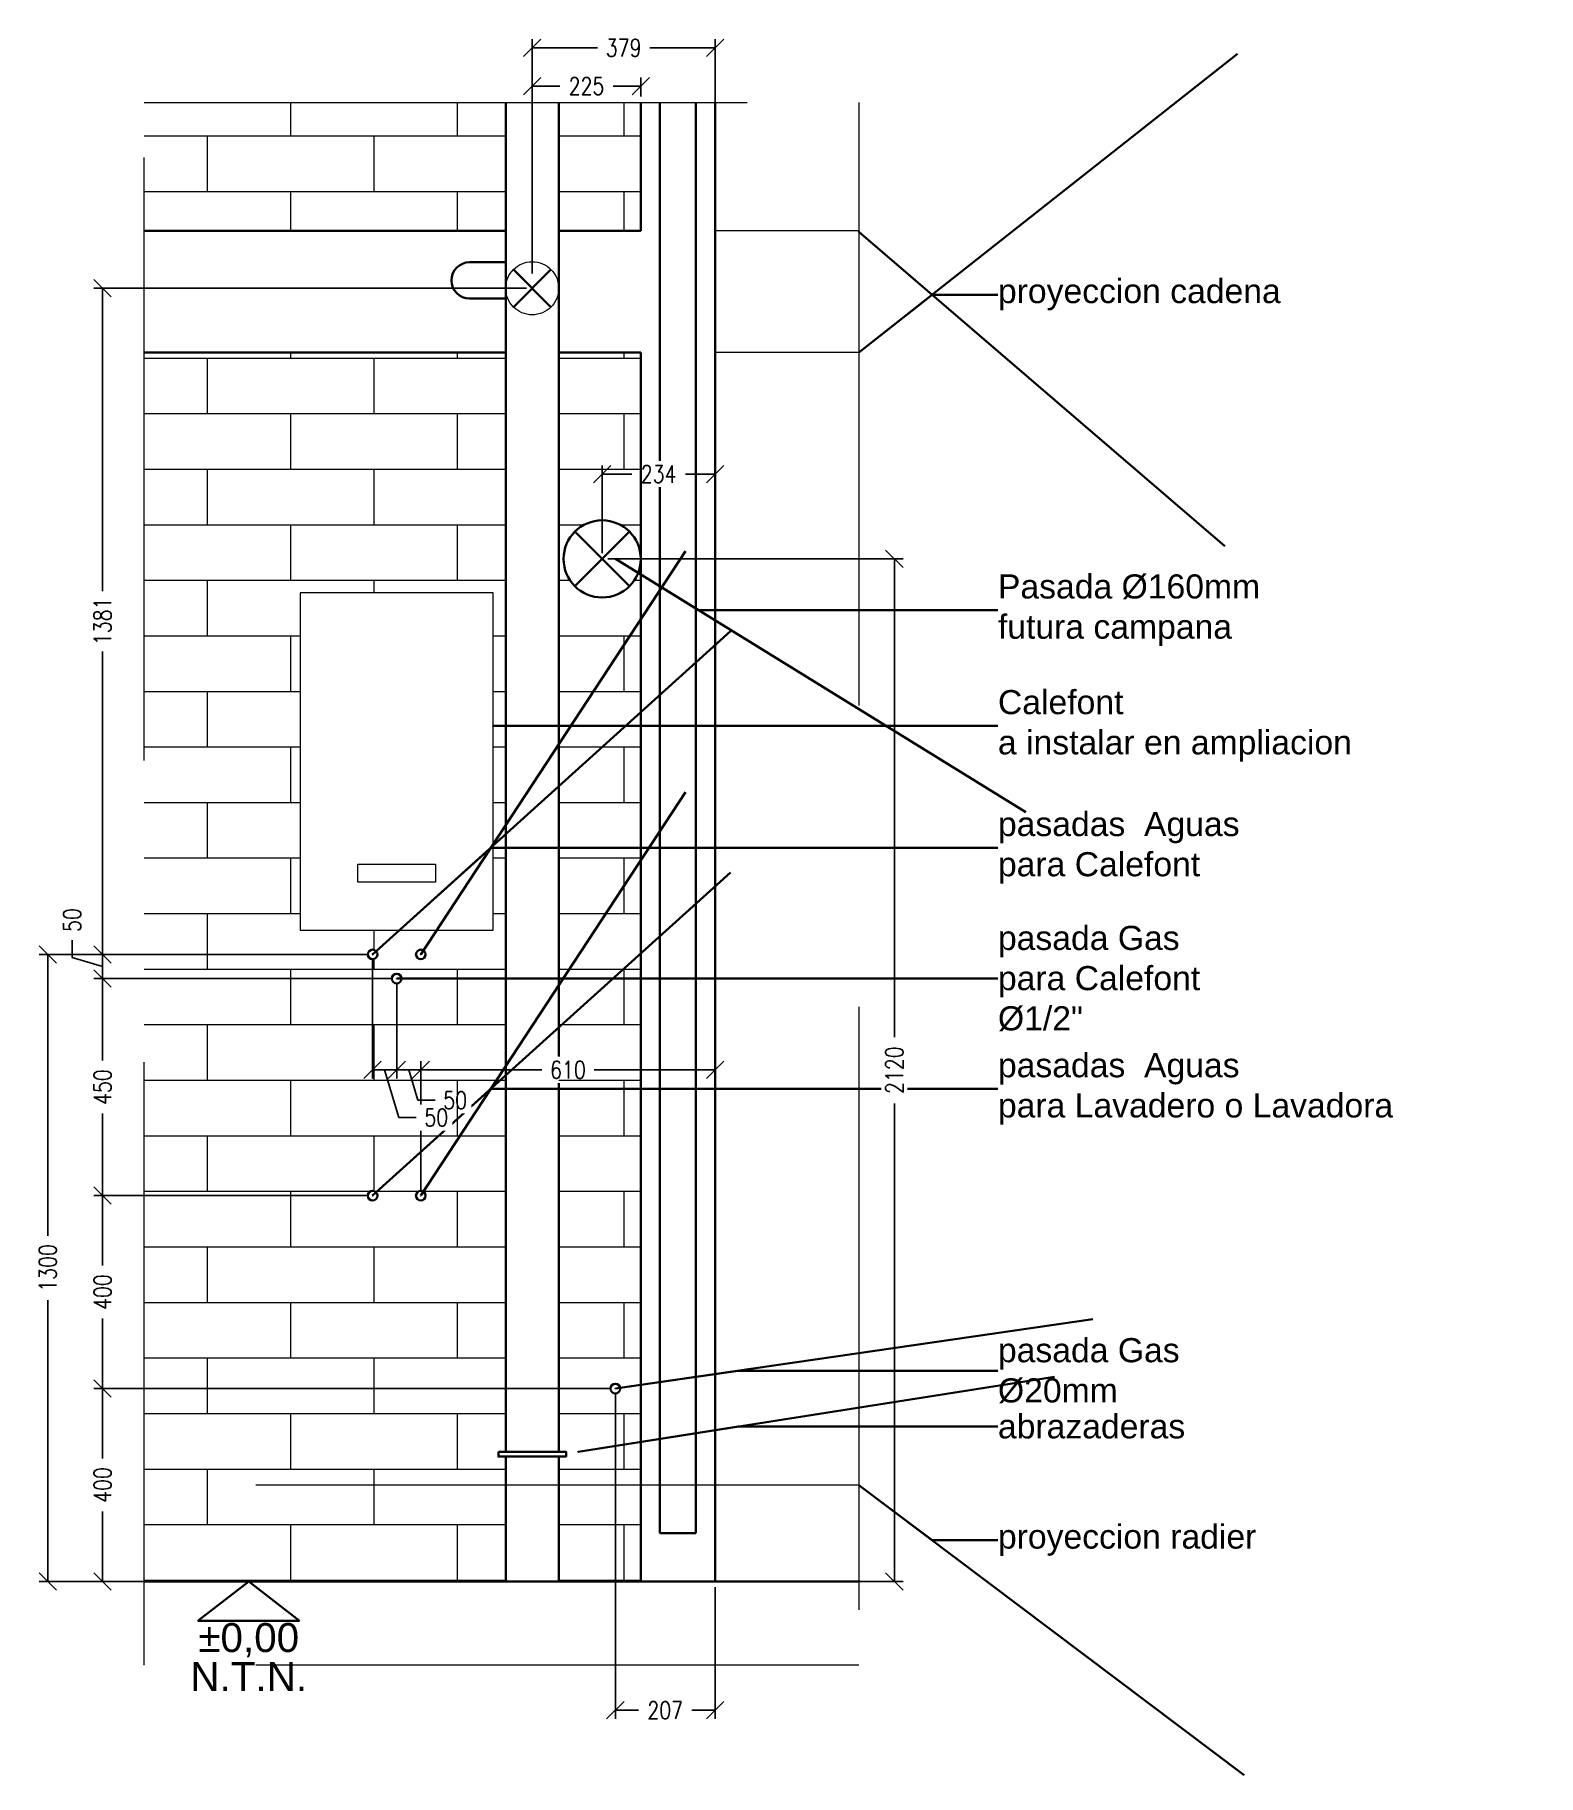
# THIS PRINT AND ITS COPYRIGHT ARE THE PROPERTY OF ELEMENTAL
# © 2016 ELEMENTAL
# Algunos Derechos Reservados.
# Model space of a CAD drawing. Header units: metres. Extents: x 72 to 223, y -23 to 139.
# Drawn here: x 171.844 to 174.961, y -22.745 to -19.138 of the extents above.
import ezdxf
from ezdxf.enums import TextEntityAlignment as Align

# ---------------------------------------------------------------- set-up
doc = ezdxf.new("R2010")
doc.units = ezdxf.units.M
doc.header["$LTSCALE"] = 5
doc.header["$MEASUREMENT"] = 0
doc.linetypes.add('HIDDEN', pattern=[0.375, 0.25, -0.125])
doc.layers.get('0').update_dxf_attribs({"color": 30})
for name, color, linetype, lineweight in [('A-ANNO-DIMS', 3, 'Continuous', 18), ('A-ANNO-NOTE', 7, 'Continuous', 35), ('A-ELEV-MBE1', 7, 'Continuous', 35), ('A-ELEV-PATT', 8, 'Continuous', 18), ('A-FLOR-OVHD', 3, 'HIDDEN', 18), ('A-WALL-FULL', 7, 'Continuous', 35), ('A-WALL-FULL-EXTR', 7, 'Continuous', 35)]:
    doc.layers.add(name, color=color, linetype=linetype, lineweight=lineweight)
doc.styles.add('E-ARIAL', font='arial.ttf')
doc.styles.add('E-ROMANS', font='romans.shx', dxfattribs={"width": 0.8})
doc.dimstyles.new('E-0020_TICK_18', dxfattribs={"dimscale": 0.001, "dimtxt": 36, "dimasz": 36, "dimexe": 18, "dimexo": 12, "dimgap": 18, "dimtad": 0, "dimdec": 0, "dimlfac": 1000, "dimzin": 0, "dimdsep": 46, "dimtxsty": 'E-ROMANS', "dimblk": 'OBLIQUE', "dimcen": 18, "dimclrd": 256, "dimclre": 256, "dimclrt": 256, "dimadec": 0, "dimazin": 0, "dimtfac": 1, "dimtdec": 0, "dimtmove": 1, "dimatfit": 3, "dimldrblk": 'OPEN90', "dimfxl": 1, "dimtfill": 1, "dimtolj": 1, "dimtzin": 0, "dimarcsym": 0})
doc.dimstyles.new('E-0200_TICK_12', dxfattribs={"dimscale": 0.001, "dimtxt": 240, "dimasz": 240, "dimexe": 120, "dimexo": 80, "dimgap": 120, "dimtad": 0, "dimzin": 0, "dimdsep": 46, "dimtxsty": 'E-ROMANS', "dimblk": 'OBLIQUE', "dimcen": 120, "dimclrd": 256, "dimclre": 256, "dimclrt": 256, "dimadec": 0, "dimazin": 0, "dimtfac": 1, "dimtmove": 1, "dimatfit": 3, "dimldrblk": 'OPEN90', "dimfxl": 1, "dimtfill": 1, "dimtolj": 1, "dimtzin": 0, "dimlwd": -1, "dimarcsym": 0})

# ---------------------------------------------------------------- blocks, each defined once
blk = doc.blocks.new('_Oblique')
at = {"color": 0, "linetype": 'ByBlock', "lineweight": -2}
blk.add_line((-0.5, -0.5), (0.5, 0.5), dxfattribs=at)
blk = doc.blocks.new('*D2127')
at = {"layer": 'A-ANNO-DIMS', "lineweight": -2, "transparency": 16777216}
for p, q in [((173.0354, -21.944), (171.9663, -21.944)), ((171.9843, -21.944), (171.9843, -22.089)), ((171.9843, -22.344), (171.9843, -22.199)), ((172.8081, -22.344), (171.9663, -22.344))]:
    blk.add_line(p, q, dxfattribs=at)
at = {"layer": 'A-ANNO-DIMS', "lineweight": -2, "transparency": 16777216, "xscale": 0.036, "yscale": 0.036, "zscale": 0.036}
for p, rotation in [((171.9843, -21.944), 90), ((171.9843, -22.344), 270)]:
    blk.add_blockref('_Oblique', p, dxfattribs=dict(at, rotation=rotation))
at = {"layer": 'A-ANNO-DIMS', "transparency": 16777216, "insert": (171.9843, -22.144), "char_height": 0.036, "attachment_point": 5, "rotation": 90, "style": 'E-ROMANS', "bg_fill": 3, "box_fill_scale": 1.25, "bg_fill_color": 256, "bg_fill_true_color": 13158600, "bg_fill_transparency": 0}
blk.add_mtext('\\A1;400', dxfattribs=at)
blk = doc.blocks.new('_Open90')
at = {"color": 0, "linetype": 'ByBlock', "lineweight": -2}
for p, q in [((0, 0), (-1, 0)), ((-0.5, 0.5), (0, 0)), ((0, 0), (-0.5, -0.5))]:
    blk.add_line(p, q, dxfattribs=at)
blk = doc.blocks.new('*D2128')
at = {"layer": 'A-ANNO-DIMS', "lineweight": -2, "transparency": 16777216}
for p, q in [((172.5321, -21.544), (171.9663, -21.544)), ((171.9843, -21.544), (171.9843, -21.689)), ((171.9843, -21.944), (171.9843, -21.799)), ((173.0354, -21.944), (171.9663, -21.944))]:
    blk.add_line(p, q, dxfattribs=at)
at = {"layer": 'A-ANNO-DIMS', "lineweight": -2, "transparency": 16777216, "xscale": 0.036, "yscale": 0.036, "zscale": 0.036}
for p, rotation in [((171.9843, -21.544), 90), ((171.9843, -21.944), 270)]:
    blk.add_blockref('_Oblique', p, dxfattribs=dict(at, rotation=rotation))
at = {"layer": 'A-ANNO-DIMS', "transparency": 16777216, "insert": (171.9843, -21.744), "char_height": 0.036, "attachment_point": 5, "rotation": 90, "style": 'E-ROMANS', "bg_fill": 3, "box_fill_scale": 1.25, "bg_fill_color": 256, "bg_fill_true_color": 13158600, "bg_fill_transparency": 0}
blk.add_mtext('\\A1;400', dxfattribs=at)
blk = doc.blocks.new('*D2129')
at = {"layer": 'A-ANNO-DIMS', "lineweight": -2, "transparency": 16777216}
for p, q in [((172.5821, -21.094), (171.9663, -21.094)), ((171.9843, -21.094), (171.9843, -21.264)), ((171.9843, -21.544), (171.9843, -21.374)), ((172.5321, -21.544), (171.9663, -21.544))]:
    blk.add_line(p, q, dxfattribs=at)
at = {"layer": 'A-ANNO-DIMS', "lineweight": -2, "transparency": 16777216, "xscale": 0.036, "yscale": 0.036, "zscale": 0.036}
for p, rotation in [((171.9843, -21.094), 90), ((171.9843, -21.544), 270)]:
    blk.add_blockref('_Oblique', p, dxfattribs=dict(at, rotation=rotation))
at = {"layer": 'A-ANNO-DIMS', "transparency": 16777216, "insert": (171.9843, -21.319), "char_height": 0.036, "attachment_point": 5, "rotation": 90, "style": 'E-ROMANS', "bg_fill": 3, "box_fill_scale": 1.25, "bg_fill_color": 256, "bg_fill_true_color": 13158600, "bg_fill_transparency": 0}
blk.add_mtext('\\A1;450', dxfattribs=at)
blk = doc.blocks.new('*D2130')
at = {"layer": 'A-ANNO-DIMS', "lineweight": -2, "transparency": 16777216}
for p, q in [((171.9213, -21.0501), (171.9213, -21.0141)), ((171.9843, -21.069), (171.9213, -21.0501)), ((172.5321, -21.044), (171.9663, -21.044)), ((171.9843, -21.094), (171.9843, -21.044)), ((172.5821, -21.094), (171.9663, -21.094))]:
    blk.add_line(p, q, dxfattribs=at)
at = {"layer": 'A-ANNO-DIMS', "lineweight": -2, "transparency": 16777216, "xscale": 0.036, "yscale": 0.036, "zscale": 0.036}
for p, rotation in [((171.9843, -21.044), 90), ((171.9843, -21.094), 270)]:
    blk.add_blockref('_Oblique', p, dxfattribs=dict(at, rotation=rotation))
at = {"layer": 'A-ANNO-DIMS', "transparency": 16777216, "insert": (171.9213, -20.9728), "char_height": 0.036, "attachment_point": 5, "rotation": 90, "style": 'E-ROMANS', "bg_fill": 3, "box_fill_scale": 1.25, "bg_fill_color": 256, "bg_fill_true_color": 13158600, "bg_fill_transparency": 0}
blk.add_mtext('\\A1;50', dxfattribs=at)
blk = doc.blocks.new('*D1721')
at = {"layer": 'A-ANNO-DIMS', "lineweight": -2, "transparency": 16777216}
for p, q in [((172.5321, -21.044), (171.8528, -21.044)), ((171.8708, -21.044), (171.8708, -21.6273)), ((171.8708, -22.344), (171.8708, -21.7607)), ((172.8331, -22.344), (171.8528, -22.344))]:
    blk.add_line(p, q, dxfattribs=at)
at = {"layer": 'A-ANNO-DIMS', "lineweight": -2, "transparency": 16777216, "xscale": 0.036, "yscale": 0.036, "zscale": 0.036}
for p, rotation in [((171.8708, -21.044), 90), ((171.8708, -22.344), 270)]:
    blk.add_blockref('_Oblique', p, dxfattribs=dict(at, rotation=rotation))
at = {"layer": 'A-ANNO-DIMS', "transparency": 16777216, "insert": (171.8708, -21.694), "char_height": 0.036, "attachment_point": 5, "rotation": 90, "style": 'E-ROMANS', "bg_fill": 3, "box_fill_scale": 1.25, "bg_fill_color": 256, "bg_fill_true_color": 13158600, "bg_fill_transparency": 0}
blk.add_mtext('\\A1;1300', dxfattribs=at)
blk = doc.blocks.new('*D1722')
at = {"layer": 'A-ANNO-DIMS', "lineweight": -2, "transparency": 16777216}
for p, q in [((173.0474, -21.956), (173.0474, -22.6288)), ((173.2541, -22.356), (173.2541, -22.6288)), ((173.0474, -22.6108), (173.0957, -22.6108)), ((173.2541, -22.6108), (173.2058, -22.6108))]:
    blk.add_line(p, q, dxfattribs=at)
at = {"layer": 'A-ANNO-DIMS', "lineweight": -2, "transparency": 16777216, "xscale": 0.036, "yscale": 0.036, "zscale": 0.036, "rotation": 180}
blk.add_blockref('_Oblique', (173.0474, -22.6108), dxfattribs=at)
at = {"layer": 'A-ANNO-DIMS', "lineweight": -2, "transparency": 16777216, "xscale": 0.036, "yscale": 0.036, "zscale": 0.036}
blk.add_blockref('_Oblique', (173.2541, -22.6108), dxfattribs=at)
at = {"layer": 'A-ANNO-DIMS', "transparency": 16777216, "insert": (173.1508, -22.6108), "char_height": 0.036, "attachment_point": 5, "style": 'E-ROMANS', "bg_fill": 3, "box_fill_scale": 1.25, "bg_fill_color": 256, "bg_fill_true_color": 13158600, "bg_fill_transparency": 0}
blk.add_mtext('\\A1;207', dxfattribs=at)
blk = doc.blocks.new('*D2131')
at = {"layer": 'A-ANNO-DIMS', "lineweight": -2, "transparency": 16777216}
for p, q in [((172.6441, -21.532), (172.6441, -21.2652)), ((172.6441, -21.2832), (172.8948, -21.2832)), ((173.2541, -21.2832), (173.0035, -21.2832)), ((173.2541, -22.332), (173.2541, -21.2652))]:
    blk.add_line(p, q, dxfattribs=at)
at = {"layer": 'A-ANNO-DIMS', "lineweight": -2, "transparency": 16777216, "xscale": 0.036, "yscale": 0.036, "zscale": 0.036, "rotation": 180}
blk.add_blockref('_Oblique', (172.6441, -21.2832), dxfattribs=at)
at = {"layer": 'A-ANNO-DIMS', "lineweight": -2, "transparency": 16777216, "xscale": 0.036, "yscale": 0.036, "zscale": 0.036}
blk.add_blockref('_Oblique', (173.2541, -21.2832), dxfattribs=at)
at = {"layer": 'A-ANNO-DIMS', "transparency": 16777216, "insert": (172.9491, -21.2832), "char_height": 0.036, "attachment_point": 5, "style": 'E-ROMANS', "bg_fill": 3, "box_fill_scale": 1.25, "bg_fill_color": 256, "bg_fill_true_color": 13158600, "bg_fill_transparency": 0}
blk.add_mtext('\\A1;610', dxfattribs=at)
blk = doc.blocks.new('*D2132')
at = {"layer": 'A-ANNO-DIMS', "lineweight": -2, "transparency": 16777216}
for p, q in [((172.5941, -21.106), (172.5941, -21.3012)), ((172.6441, -21.2832), (172.5941, -21.2832)), ((172.6191, -21.2832), (172.638, -21.3462)), ((172.6441, -21.532), (172.6441, -21.2652)), ((172.638, -21.3462), (172.674, -21.3462))]:
    blk.add_line(p, q, dxfattribs=at)
at = {"layer": 'A-ANNO-DIMS', "lineweight": -2, "transparency": 16777216, "xscale": 0.036, "yscale": 0.036, "zscale": 0.036, "rotation": 180}
blk.add_blockref('_Oblique', (172.5941, -21.2832), dxfattribs=at)
at = {"layer": 'A-ANNO-DIMS', "lineweight": -2, "transparency": 16777216, "xscale": 0.036, "yscale": 0.036, "zscale": 0.036}
blk.add_blockref('_Oblique', (172.6441, -21.2832), dxfattribs=at)
at = {"layer": 'A-ANNO-DIMS', "transparency": 16777216, "insert": (172.7153, -21.3462), "char_height": 0.036, "attachment_point": 5, "style": 'E-ROMANS', "bg_fill": 3, "box_fill_scale": 1.25, "bg_fill_color": 256, "bg_fill_true_color": 13158600, "bg_fill_transparency": 0}
blk.add_mtext('\\A1;50', dxfattribs=at)
blk = doc.blocks.new('*D1723')
at = {"layer": 'A-ANNO-DIMS', "lineweight": -2, "transparency": 16777216}
for p, q in [((172.5441, -21.056), (172.5441, -21.3012)), ((172.5941, -21.106), (172.5941, -21.3012)), ((172.5941, -21.2832), (172.5441, -21.2832)), ((172.5691, -21.2832), (172.5988, -21.3822)), ((172.5988, -21.3822), (172.6348, -21.3822))]:
    blk.add_line(p, q, dxfattribs=at)
at = {"layer": 'A-ANNO-DIMS', "lineweight": -2, "transparency": 16777216, "xscale": 0.036, "yscale": 0.036, "zscale": 0.036, "rotation": 180}
blk.add_blockref('_Oblique', (172.5441, -21.2832), dxfattribs=at)
at = {"layer": 'A-ANNO-DIMS', "lineweight": -2, "transparency": 16777216, "xscale": 0.036, "yscale": 0.036, "zscale": 0.036}
blk.add_blockref('_Oblique', (172.5941, -21.2832), dxfattribs=at)
at = {"layer": 'A-ANNO-DIMS', "transparency": 16777216, "insert": (172.6761, -21.3822), "char_height": 0.036, "attachment_point": 5, "style": 'E-ROMANS', "bg_fill": 3, "box_fill_scale": 1.25, "bg_fill_color": 256, "bg_fill_true_color": 13158600, "bg_fill_transparency": 0}
blk.add_mtext('\\A1;50', dxfattribs=at)
blk = doc.blocks.new('*D2133')
at = {"layer": 'A-ANNO-DIMS', "lineweight": -2, "transparency": 16777216}
for p, q in [((173.0201, -20.212), (173.0201, -20.0301)), ((173.0201, -20.0481), (173.0814, -20.0481)), ((173.2541, -20.0481), (173.1928, -20.0481)), ((173.2541, -20.212), (173.2541, -20.0301))]:
    blk.add_line(p, q, dxfattribs=at)
at = {"layer": 'A-ANNO-DIMS', "lineweight": -2, "transparency": 16777216, "xscale": 0.036, "yscale": 0.036, "zscale": 0.036, "rotation": 180}
blk.add_blockref('_Oblique', (173.0201, -20.0481), dxfattribs=at)
at = {"layer": 'A-ANNO-DIMS', "lineweight": -2, "transparency": 16777216, "xscale": 0.036, "yscale": 0.036, "zscale": 0.036}
blk.add_blockref('_Oblique', (173.2541, -20.0481), dxfattribs=at)
at = {"layer": 'A-ANNO-DIMS', "transparency": 16777216, "insert": (173.1371, -20.0481), "char_height": 0.036, "attachment_point": 5, "style": 'E-ROMANS', "bg_fill": 3, "box_fill_scale": 1.25, "bg_fill_color": 256, "bg_fill_true_color": 13158600, "bg_fill_transparency": 0}
blk.add_mtext('\\A1;234', dxfattribs=at)
blk = doc.blocks.new('*D2134')
at = {"layer": 'A-ANNO-DIMS', "lineweight": -2, "transparency": 16777216}
for p, q in [((173.0321, -20.224), (173.6438, -20.224)), ((173.6258, -20.224), (173.6258, -21.2153)), ((173.6258, -22.344), (173.6258, -21.3528)), ((173.0321, -22.344), (173.6438, -22.344))]:
    blk.add_line(p, q, dxfattribs=at)
at = {"layer": 'A-ANNO-DIMS', "lineweight": -2, "transparency": 16777216, "xscale": 0.036, "yscale": 0.036, "zscale": 0.036}
for p, rotation in [((173.6258, -20.224), 90), ((173.6258, -22.344), 270)]:
    blk.add_blockref('_Oblique', p, dxfattribs=dict(at, rotation=rotation))
at = {"layer": 'A-ANNO-DIMS', "transparency": 16777216, "insert": (173.6258, -21.284), "char_height": 0.036, "attachment_point": 5, "rotation": 90, "style": 'E-ROMANS', "bg_fill": 3, "box_fill_scale": 1.25, "bg_fill_color": 256, "bg_fill_true_color": 13158600, "bg_fill_transparency": 0}
blk.add_mtext('\\A1;2120', dxfattribs=at)
blk = doc.blocks.new('TAG-LEVEL-CO')
for points in [[(0.352, 0.272), (-0.352, 0.272)], [(0.352, 0.272), (0, 0), (-0.352, 0.272)]]:
    blk.add_lwpolyline(points)
at = {"style": 'E-ARIAL'}
for tag, p in [('N.P.T.', (0, 0.486)), ('%%P0,00', (0, 0.262))]:
    blk.add_attdef(tag, text='', height=0.2, dxfattribs=at).set_placement(p, align=Align.BOTTOM_CENTER)
blk = doc.blocks.new('*D1737')
at = {"layer": 'A-ANNO-DIMS', "lineweight": -2, "transparency": 16777216}
for p, q in [((172.8751, -19.632), (172.8751, -19.1465)), ((173.2541, -19.632), (173.2541, -19.1465)), ((172.8751, -19.1645), (173.0103, -19.1645)), ((173.2541, -19.1645), (173.119, -19.1645))]:
    blk.add_line(p, q, dxfattribs=at)
at = {"layer": 'A-ANNO-DIMS', "lineweight": -2, "transparency": 16777216, "xscale": 0.036, "yscale": 0.036, "zscale": 0.036, "rotation": 180}
blk.add_blockref('_Oblique', (172.8751, -19.1645), dxfattribs=at)
at = {"layer": 'A-ANNO-DIMS', "lineweight": -2, "transparency": 16777216, "xscale": 0.036, "yscale": 0.036, "zscale": 0.036}
blk.add_blockref('_Oblique', (173.2541, -19.1645), dxfattribs=at)
at = {"layer": 'A-ANNO-DIMS', "transparency": 16777216, "insert": (173.0646, -19.1645), "char_height": 0.036, "attachment_point": 5, "style": 'E-ROMANS', "bg_fill": 3, "box_fill_scale": 1.25, "bg_fill_color": 256, "bg_fill_true_color": 13158600, "bg_fill_transparency": 0}
blk.add_mtext('\\A1;379', dxfattribs=at)
blk = doc.blocks.new('*D2135')
at = {"layer": 'A-ANNO-DIMS', "lineweight": -2, "transparency": 16777216}
for p, q in [((172.8751, -19.5045), (172.8751, -19.2259)), ((173.1001, -19.2657), (173.1001, -19.2259)), ((172.8751, -19.2439), (172.9326, -19.2439)), ((173.1001, -19.2439), (173.0427, -19.2439))]:
    blk.add_line(p, q, dxfattribs=at)
at = {"layer": 'A-ANNO-DIMS', "lineweight": -2, "transparency": 16777216, "xscale": 0.036, "yscale": 0.036, "zscale": 0.036, "rotation": 180}
blk.add_blockref('_Oblique', (172.8751, -19.2439), dxfattribs=at)
at = {"layer": 'A-ANNO-DIMS', "lineweight": -2, "transparency": 16777216, "xscale": 0.036, "yscale": 0.036, "zscale": 0.036}
blk.add_blockref('_Oblique', (173.1001, -19.2439), dxfattribs=at)
at = {"layer": 'A-ANNO-DIMS', "transparency": 16777216, "insert": (172.9876, -19.2439), "char_height": 0.036, "attachment_point": 5, "style": 'E-ROMANS', "bg_fill": 3, "box_fill_scale": 1.25, "bg_fill_color": 256, "bg_fill_true_color": 13158600, "bg_fill_transparency": 0}
blk.add_mtext('\\A1;225', dxfattribs=at)
blk = doc.blocks.new('*D2136')
at = {"layer": 'A-ANNO-DIMS', "lineweight": -2, "transparency": 16777216}
for p, q in [((172.8631, -19.663), (171.9663, -19.663)), ((171.9843, -19.663), (171.9843, -20.2909)), ((171.9843, -21.044), (171.9843, -20.4161)), ((171.9723, -21.044), (171.9663, -21.044))]:
    blk.add_line(p, q, dxfattribs=at)
at = {"layer": 'A-ANNO-DIMS', "lineweight": -2, "transparency": 16777216, "xscale": 0.036, "yscale": 0.036, "zscale": 0.036}
for p, rotation in [((171.9843, -19.663), 90), ((171.9843, -21.044), 270)]:
    blk.add_blockref('_Oblique', p, dxfattribs=dict(at, rotation=rotation))
at = {"layer": 'A-ANNO-DIMS', "transparency": 16777216, "insert": (171.9843, -20.3535), "char_height": 0.036, "attachment_point": 5, "rotation": 90, "style": 'E-ROMANS', "bg_fill": 3, "box_fill_scale": 1.25, "bg_fill_color": 256, "bg_fill_true_color": 13158600, "bg_fill_transparency": 0}
blk.add_mtext('\\A1;1381', dxfattribs=at)

msp = doc.modelspace()

# ---------------------------------------------------------------- linework, layer by layer
at = {"layer": 'A-ELEV-MBE1'}
for p, q in [((172.8201, -19.2777), (172.8201, -22.0749)), ((172.9301, -19.2777), (172.9301, -22.0749)), ((173.1001, -19.2777), (173.1001, -19.544)), ((173.1396, -19.2777), (173.1396, -22.244)), ((173.2146, -19.2777), (173.2146, -22.244)), ((173.2541, -19.2777), (173.2541, -22.344)), ((172.7453, -19.609), (172.8201, -19.609)), ((172.7453, -19.684), (172.8201, -19.684)), ((172.8201, -22.0849), (172.8201, -22.344)), ((172.9301, -22.0849), (172.9301, -22.344))]:
    msp.add_line(p, q, dxfattribs=at)
for points in [[(172.0704, -19.544), (172.8201, -19.544)], [(172.8201, -19.796), (172.0704, -19.796)], [(173.1001, -19.796), (172.9301, -19.796)], [(173.0767, -20.2806), (172.9636, -20.1675)], [(173.0767, -20.1675), (172.9636, -20.2806)], [(172.8051, -22.0749), (172.9451, -22.0749), (172.9451, -22.0849), (172.8051, -22.0849), (172.8051, -22.0749)], [(173.2146, -22.244), (173.1396, -22.244)]]:
    msp.add_lwpolyline(points, dxfattribs=at)
msp.add_arc((172.7453, -19.6465), 0.0375, 90, 270, dxfattribs=at)
at = {"layer": 'A-FLOR-OVHD'}
for points in [[(172.0704, -19.2777), (173.5521, -19.2777), (173.5521, -22.5171), (172.0704, -22.5171)], [(172.5136, -20.8569), (172.6746, -20.8569), (172.6746, -20.894), (172.5136, -20.894)]]:
    msp.add_lwpolyline(points, close=True, dxfattribs=at)
for points in [[(173.5521, -19.544), (173.2541, -19.544)], [(173.5521, -19.796), (173.2541, -19.796)], [(172.3941, -20.994), (172.7941, -20.994), (172.7941, -20.294), (172.3941, -20.294), (172.3941, -20.994)], [(173.5521, -22.144), (172.0704, -22.144)]]:
    msp.add_lwpolyline(points, dxfattribs=at)
at = {"layer": 'A-WALL-FULL'}
msp.add_lwpolyline([(173.5521, -22.344), (172.0704, -22.344)], dxfattribs=at)
msp.add_circle((173.0201, -20.224), 0.08, dxfattribs=at)
at = {"layer": 'A-WALL-FULL-EXTR'}
for centre in [(172.5441, -21.044), (172.6441, -21.044), (172.5941, -21.094), (172.5441, -21.544), (172.6441, -21.544), (173.0474, -21.944)]:
    msp.add_circle(centre, 0.01, dxfattribs=at)

# ---------------------------------------------------------------- texts
at = {"layer": 'A-ANNO-NOTE', "char_height": 0.05, "attachment_point": 4, "style": 'E-ARIAL'}
for s, insert in [('proyeccion cadena', (173.8406, -19.6763)), ('Pasada %%C160mm\\Pfutura campana', (173.8406, -20.3303)), ('Calefont\\Pa instalar en ampliacion', (173.8406, -20.5701)), ('pasadas  Aguas \\Ppara Calefont', (173.8406, -20.8228)), ('pasada Gas\\Ppara Calefont\\P%%C1/2"', (173.8406, -21.094)), ('pasadas  Aguas \\Ppara Lavadero o Lavadora', (173.8406, -21.3228)), ('pasada Gas\\P%%C20mm', (173.8406, -21.907)), ('abrazaderas', (173.8406, -22.0226)), ('proyeccion radier', (173.8406, -22.2583))]:
    msp.add_mtext(s, dxfattribs=dict(at, insert=insert))

# ---------------------------------------------------------------- leaders
at = {"layer": 'A-ANNO-NOTE'}
for points in [[(173.5521, -19.796), (173.7039, -19.6763), (173.8406, -19.6763)], [(172.6441, -21.044), (172.7892, -20.8228), (173.8406, -20.8227)], [(172.7941, -20.5701), (173.1352, -20.5701), (173.8406, -20.57)], [(172.6441, -21.544), (172.7892, -21.3228), (173.8406, -21.3227)]]:
    msp.add_leader(points, dimstyle='E-0200_TICK_12', override={"dimasz": 0.2, "dimtad": 0, "dimldrblk": 'Open90'}, dxfattribs=at)
at = {"layer": 'A-ANNO-NOTE', "annotation_type": 0, "has_hookline": 1, "hookline_direction": 0}
for points in [[(173.0474, -20.224), (173.2196, -20.3303), (173.8406, -20.3303)], [(172.5441, -21.044), (172.7892, -20.8228), (173.8406, -20.8227)], [(172.5441, -21.544), (172.7892, -21.3228), (173.8406, -21.3227)], [(172.5941, -21.0941), (172.7892, -21.094), (173.8406, -21.0939)], [(173.0474, -21.944), (173.3022, -21.907), (173.8406, -21.907)], [(172.9701, -22.0749), (173.3022, -22.0226), (173.8406, -22.0225)]]:
    msp.add_leader(points, dimstyle='E-0200_TICK_12', override={"dimasz": 0.2, "dimtad": 0, "dimldrblk": 'Open90'}, dxfattribs=at)

# ---------------------------------------------------------------- next in the draw order: dimensions: what is measured, and where the dimension line sits
at = {"layer": 'A-ANNO-DIMS'}
dim = msp.add_linear_dim(base=(173.2541, -20.0481), p1=(173.0201, -20.224), p2=(173.2541, -20.224), dimstyle='E-0020_TICK_18', dxfattribs=at)
dim.commit()
dim.dimension.update_dxf_attribs({"geometry": '*D2133', "text_midpoint": (173.1371, -20.0481)})
dim = msp.add_linear_dim(base=(171.9843, -21.944), p1=(172.8201, -22.344), p2=(173.0474, -21.944), angle=90, dimstyle='E-0020_TICK_18', dxfattribs=at)
dim.commit()
dim.dimension.update_dxf_attribs({"geometry": '*D2127', "text_midpoint": (171.9843, -22.144)})

# ---------------------------------------------------------------- next in the draw order: dimensions: what is measured, and where the dimension line sits
dim = msp.add_linear_dim(base=(171.9843, -21.544), p1=(173.0474, -21.944), p2=(172.5441, -21.544), angle=90, dimstyle='E-0020_TICK_18', dxfattribs=at)
dim.commit()
dim.dimension.update_dxf_attribs({"geometry": '*D2128', "text_midpoint": (171.9843, -21.744)})

# ---------------------------------------------------------------- next in the draw order: dimensions: what is measured, and where the dimension line sits
dim = msp.add_linear_dim(base=(171.9843, -21.094), p1=(172.5441, -21.544), p2=(172.5941, -21.094), angle=90, dimstyle='E-0020_TICK_18', dxfattribs=at)
dim.commit()
dim.dimension.update_dxf_attribs({"geometry": '*D2129', "text_midpoint": (171.9843, -21.319)})
dim = msp.add_linear_dim(base=(173.2541, -22.6108), p1=(173.0474, -21.944), p2=(173.2541, -22.344), dimstyle='E-0020_TICK_18', dxfattribs=at)
dim.commit()
dim.dimension.update_dxf_attribs({"geometry": '*D1722', "text_midpoint": (173.1508, -22.6108)})

# ---------------------------------------------------------------- next in the draw order: dimensions: what is measured, and where the dimension line sits
dim = msp.add_linear_dim(base=(171.9843, -21.044), p1=(172.5941, -21.094), p2=(172.5441, -21.044), angle=90, dimstyle='E-0020_TICK_18', dxfattribs=at)
dim.commit()
dim.dimension.update_dxf_attribs({"geometry": '*D2130', "text_midpoint": (171.9213, -20.9961)})

# ---------------------------------------------------------------- next in the draw order: dimensions: what is measured, and where the dimension line sits
dim = msp.add_linear_dim(base=(171.8708, -21.044), p1=(172.8451, -22.344), p2=(172.5441, -21.044), angle=90, dimstyle='E-0020_TICK_18', dxfattribs=at)
dim.commit()
dim.dimension.update_dxf_attribs({"geometry": '*D1721', "text_midpoint": (171.8708, -21.694)})

# ---------------------------------------------------------------- next in the draw order: block references
at = {"layer": 'A-ANNO-NOTE'}
ref = msp.add_blockref('TAG-LEVEL-CO', (172.2873, -22.344), dxfattribs=dict(at, xscale=-0.3000000000000114, yscale=0.3000000000000114, zscale=0.3, rotation=180))
ref.add_attrib('%%P0,00', '%%P0,00', dxfattribs={"layer": '0', "height": 0.06, "style": 'E-ARIAL'}).set_placement((172.2873, -22.5081), align=Align.BOTTOM_CENTER)
ref.add_attrib('N.P.T.', 'N.T.N.', dxfattribs={"layer": '0', "height": 0.06, "style": 'E-ARIAL'}).set_placement((172.2873, -22.589), align=Align.BOTTOM_CENTER)

# ---------------------------------------------------------------- next in the draw order: dimensions: what is measured, and where the dimension line sits
at = {"layer": 'A-ANNO-DIMS'}
dim = msp.add_linear_dim(base=(172.6441, -21.2832), p1=(173.2541, -22.344), p2=(172.6441, -21.544), dimstyle='E-0020_TICK_18', dxfattribs=at)
dim.commit()
dim.dimension.update_dxf_attribs({"geometry": '*D2131', "text_midpoint": (172.9491, -21.2832)})

# ---------------------------------------------------------------- next in the draw order: dimensions: what is measured, and where the dimension line sits
dim = msp.add_linear_dim(base=(173.6258, -22.344), p1=(173.0201, -20.224), p2=(173.0201, -22.344), angle=90, dimstyle='E-0020_TICK_18', dxfattribs=at)
dim.commit()
dim.dimension.update_dxf_attribs({"geometry": '*D2134', "text_midpoint": (173.6258, -21.284)})
dim = msp.add_linear_dim(base=(172.5941, -21.2832), p1=(172.6441, -21.544), p2=(172.5941, -21.094), dimstyle='E-0020_TICK_18', dxfattribs=at)
dim.commit()
dim.dimension.update_dxf_attribs({"geometry": '*D2132', "text_midpoint": (172.692, -21.3462)})

# ---------------------------------------------------------------- next in the draw order: linework, layer by layer
at = {"layer": 'A-ELEV-MBE1'}
msp.add_line((173.1001, -19.796), (173.1001, -22.344), dxfattribs=at)

# ---------------------------------------------------------------- next in the draw order: dimensions: what is measured, and where the dimension line sits
at = {"layer": 'A-ANNO-DIMS'}
dim = msp.add_linear_dim(base=(172.5441, -21.2832), p1=(172.5941, -21.094), p2=(172.5441, -21.044), dimstyle='E-0020_TICK_18', dxfattribs=at)
dim.commit()
dim.dimension.update_dxf_attribs({"geometry": '*D1723', "text_midpoint": (172.6528, -21.3822)})

# ---------------------------------------------------------------- next in the draw order: leaders
at = {"layer": 'A-ANNO-NOTE', "annotation_type": 0, "has_hookline": 1, "hookline_direction": 0}
msp.add_leader([(173.5521, -19.546), (173.7039, -19.6763), (173.8406, -19.6762)], dimstyle='E-0200_TICK_12', override={"dimasz": 0.2, "dimtad": 0, "dimldrblk": 'Open90'}, dxfattribs=at)
at = {"layer": 'A-ANNO-NOTE'}
msp.add_leader([(173.5521, -22.144), (173.7039, -22.2583), (173.8406, -22.2583)], dimstyle='E-0200_TICK_12', override={"dimasz": 0.2, "dimtad": 0, "dimldrblk": 'Open90'}, dxfattribs=at)

# ---------------------------------------------------------------- next in the draw order: hatches: boundary and pattern name
at = {"layer": 'A-ELEV-PATT'}
h = msp.add_hatch(dxfattribs=at)
h.set_pattern_fill('AR-BRSTD', color=256, scale=0.0017, style=0)
h.set_pattern_definition([(0, (0, 0), (0, 0.11516106), []), (90, (0, 0), (-0.17272, 0.11516106), [0.11516106, -0.11516106])])
h.paths.add_polyline_path([(172.7941, -20.294), (172.7941, -20.994), (172.3941, -20.994), (172.3941, -20.294)], flags=16)
h.paths.add_polyline_path([(172.5136, -20.8569), (172.6746, -20.8569), (172.6746, -20.894), (172.5136, -20.894)], flags=0)
h.paths.add_polyline_path([(172.5541, -21.044, -1), (172.5341, -21.044, -1)], flags=16)
h.paths.add_polyline_path([(172.6541, -21.044, -1), (172.6341, -21.044, -1)], flags=16)
h.paths.add_polyline_path([(172.6041, -21.094, -1), (172.5841, -21.094, -1)], flags=16)
h.paths.add_polyline_path([(172.5541, -21.544, -1), (172.5341, -21.544, -1)], flags=16)
h.paths.add_polyline_path([(172.6541, -21.544, -1), (172.6341, -21.544, -1)], flags=16)
h.paths.add_polyline_path([(173.1001, -20.224, -1), (172.9401, -20.224, -1)], flags=16)
h.paths.add_polyline_path([(173.0574, -21.944, -1), (173.0374, -21.944, -1)], flags=16)
h.paths.add_polyline_path([(172.5959, -21.2502), (172.6424, -21.2502), (172.6424, -21.2807), (172.5959, -21.2807)], flags=24)
h.paths.add_polyline_path([(172.5459, -21.2857), (172.5924, -21.2857), (172.5924, -21.3163), (172.5459, -21.3163)], flags=24)
h.paths.add_polyline_path([(172.9184, -21.2502), (172.9799, -21.2502), (172.9799, -21.2807), (172.9184, -21.2807)], flags=9)
h.paths.add_polyline_path([(173.1063, -20.0151), (173.168, -20.0151), (173.168, -20.0456), (173.1063, -20.0456)], flags=24)
h.paths.add_polyline_path([(172.9301, -19.544), (173.1001, -19.544), (173.1001, -19.2777), (172.9301, -19.2777)])
h.paths.add_polyline_path([(173.1001, -19.796), (172.9301, -19.796), (172.9301, -22.0749), (172.9451, -22.0749), (172.9451, -22.0849), (172.9301, -22.0849), (172.9301, -22.344), (173.1001, -22.344)])
h.paths.add_polyline_path([(172.0704, -19.544), (172.8201, -19.544), (172.8201, -19.2777), (172.0704, -19.2777)])
h.paths.add_polyline_path([(172.8201, -19.796), (172.0704, -19.796), (172.0704, -22.344), (172.8201, -22.344), (172.8201, -22.0849), (172.8051, -22.0849), (172.8051, -22.0749), (172.8201, -22.0749)])

# ---------------------------------------------------------------- next in the draw order: dimensions: what is measured, and where the dimension line sits
at = {"layer": 'A-ANNO-DIMS'}
dim = msp.add_linear_dim(base=(173.2541, -19.1645), p1=(172.8751, -19.644), p2=(173.2541, -19.644), dimstyle='E-0020_TICK_18', dxfattribs=at)
dim.commit()
dim.dimension.update_dxf_attribs({"geometry": '*D1737', "text_midpoint": (173.0646, -19.1645)})

# ---------------------------------------------------------------- next in the draw order: linework, layer by layer
at = {"layer": 'A-ELEV-MBE1'}
msp.add_lwpolyline([(172.9301, -19.544), (173.1001, -19.544)], dxfattribs=at)
at = {"layer": 'A-FLOR-OVHD', "color": 6}
msp.add_circle((172.8751, -19.663), 0.055, dxfattribs=at)

# ---------------------------------------------------------------- next in the draw order: dimensions: what is measured, and where the dimension line sits
at = {"layer": 'A-ANNO-DIMS'}
dim = msp.add_linear_dim(base=(173.1001, -19.2439), p1=(172.8751, -19.5165), p2=(173.1001, -19.2777), dimstyle='E-0020_TICK_18', dxfattribs=at)
dim.commit()
dim.dimension.update_dxf_attribs({"geometry": '*D2135', "text_midpoint": (172.9876, -19.2439)})

# ---------------------------------------------------------------- next in the draw order: dimensions: what is measured, and where the dimension line sits
dim = msp.add_linear_dim(base=(171.9843, -19.663), p1=(171.9843, -21.044), p2=(172.8751, -19.663), angle=90, dimstyle='E-0020_TICK_18', dxfattribs=at)
dim.commit()
dim.dimension.update_dxf_attribs({"geometry": '*D2136', "text_midpoint": (171.9843, -20.3535)})

# ---------------------------------------------------------------- next in the draw order: linework, layer by layer
at = {"layer": 'A-ELEV-MBE1'}
for points in [[(172.914, -19.7019), (172.8362, -19.6241)], [(172.914, -19.6241), (172.8362, -19.7019)]]:
    msp.add_lwpolyline(points, dxfattribs=at)

doc.saveas('drawing.dxf')
